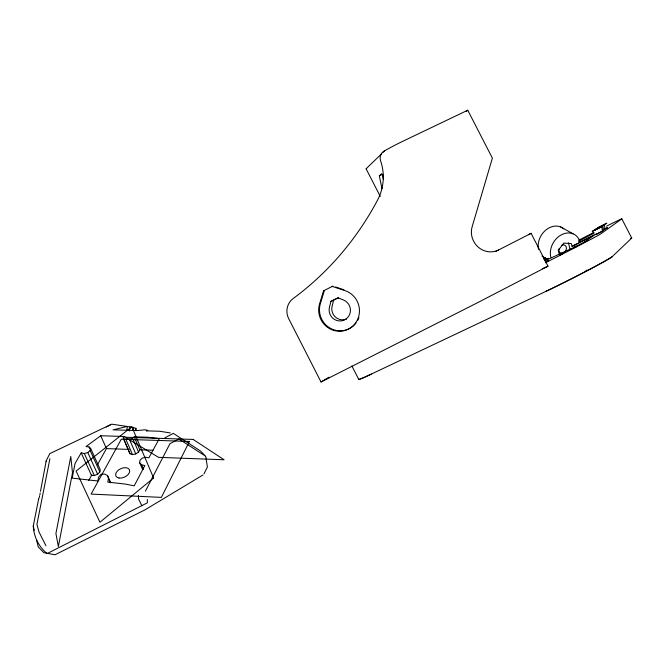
<?xml version="1.0" encoding="UTF-8"?>
<svg xmlns="http://www.w3.org/2000/svg" width="665" height="665" viewBox="0 0 665 665"><rect width="100%" height="100%" fill="white"/><g stroke="black" fill="none" stroke-linecap="round" stroke-linejoin="round"><path stroke-width="1" d="M142.593 469.548L139.725 462.873L139.941 460.313L142.219 458.16L145.685 457.246L148.877 457.869L159.292 438.659L147.846 437.246L134.255 436.814C131.404 439.233 127.156 439.898 123.59 438.908L123.233 437.778L124.929 436.514L100.739 435.741L86.001 446.556L89.027 446.938L90.648 448.401L100.207 469.565L99.858 471.926L97.639 474.22L94.388 475.558L91.504 475.442L81.172 452.873L75.02 463.621L72.202 478.127L97.88 480.986L98.586 477.196L101.08 474.22L104.696 474.07L107.464 475.492L110.44 482.117M40.474 491.335L46.201 460.92L46.101 461.335M39.875 494.777L40.174 493.056M132.842 430.504L133.382 427.462L136.317 428.734L135.959 430.721M135.386 430.18L135.751 428.135M126.691 430.438L127.406 426.489L133.382 427.462M129.401 430.97L130.132 426.922M107.464 475.492L108.486 478.31L107.772 482.092L125.569 484.112L134.214 485.857L144.87 465.508L141.67 464.877L139.725 462.873M34.272 530.371L33.25 526.156L38.711 498.642L38.67 499.265M49.908 458.692L36.907 524.452L39.069 532.133L45.935 545.716M99.858 471.926L90.157 450.504L90.648 448.401M39.185 497.811L39.642 495.791M330.962 301.386L329.466 307.163A10.906 10.623 67.3 0 0 336.781 320.488A10.906 10.623 67.3 0 0 349.923 313.681A10.906 10.623 67.3 0 0 343.381 299.965L337.82 297.829L330.962 301.386L338.718 297.721M333.614 300.372L332.126 306.108A10.823 10.54 67.2 0 0 346.457 319.059M332.907 286.1L323.556 290.829L319.574 303.913A20.873 20.324 67.2 0 0 333.057 330.173A20.873 20.324 67.2 0 0 358.568 316.931A20.873 20.324 67.2 0 0 345.077 290.68L332.143 286.366M46.209 460.787L49.8 453.613L110.614 424.694M203.997 473.763L207.389 467.038L205.817 456.672M145.394 491.169L169.957 443.68L178.877 438.967L205.651 456.248L200.323 450.878L173.349 433.389L164.837 437.853M123.59 438.908L129.991 453.738L132.468 454.586L135.743 453.946L138.553 452.067L139.775 449.781L134.255 436.814M88.595 480.662L91.895 474.744M97.414 464.827L106.442 448.609L100.739 435.741M384.029 151.603L384.636 150.88L383.165 152.293M381.702 153.715L366.282 168.611A5.736 0.532 -27.3 0 0 366.623 168.844M360.172 378.709A43.582 1.272 -27.1 0 0 371.294 374.104L546.123 291.27A45.877 1.496 -26.9 0 0 587.602 270.505A45.877 1.496 -26.9 0 0 612.166 256.698L631.376 238.394A40.698 1.122 -26.9 0 0 630.611 238.286M382.067 188.685A20.557 6.168 64.1 0 1 381.486 186.275L379.333 175.801L381.585 173.748L383.589 175.726M81.172 452.873L84.322 453.505L87.805 452.591L90.157 450.504M466.232 111.537L467.744 110.215L492.383 158.112L472.142 226.765A19.086 17.98 59.8 0 0 478.16 247.064A19.086 17.98 59.8 0 0 498.418 250.007M584.286 242.093L594.094 235.335L572.058 246.416L571.335 243.614L563.787 243.091L558.251 250.373L559.273 254.246M203.008 474.96L144.779 509.972L54.971 554.785L43.832 552.673L38.287 546.938L36.675 540.454M467.744 110.215L401.178 142.069A19.975 1.92 -27.4 0 0 392.791 146.333L384.378 150.855A8.096 7.938 -85.8 0 0 380.571 160.739A48.437 47.182 87.6 0 1 377.57 200.074A296.706 279.458 -89.3 0 1 293.199 298.502A16.002 15.503 68.9 0 0 288.701 318.66L321.029 381.984L328.976 377.18M585.94 270.514L586.58 270.14M602.482 231.171L595.541 234.687L602.49 231.162L601.783 226.557L593.313 230.697L602.831 225.859L603.529 230.439L601.509 231.52M596.638 233.93L597.27 233.573M604.369 224.837L594.951 229.616L604.369 224.837L605.059 229.367L603.064 230.431M602.831 225.859L597.586 228.594M601.783 226.557L592.199 231.42L597.478 228.669M33.292 526.215A36.957 35.686 80 0 0 47.115 553.579L147.381 502.807L147.314 499.49M544.627 259.458L546.455 258.477M578.475 241.428L594.028 233.141M543.82 259.167L545.633 258.203M528.492 234.712L531.094 233.34L547.993 266.191L476.09 303.448L321.029 381.984M605.582 228.669L607.527 227.629L604.527 229.093M561.26 254.371L559.772 255.169L563.213 253.407L561.726 254.205M543.588 258.585L545.433 257.629M572.058 246.416L580.088 242.268A17.706 14.056 -58.8 0 0 561.551 234.72A17.706 14.056 -58.8 0 0 550.886 257.363M545.874 261.968L548.525 260.597L545.724 261.885M587.835 240.256L574.801 246.998L544.934 260.796M495.974 251.304L531.094 233.34M593.945 232.684L592.033 233.631L592.848 233.24M544.693 259.973L547.428 258.585M579.922 242.118L595.366 234.296M545.142 260.14L548.667 258.353L546.763 259.051L547.378 258.685L545.774 258.461A17.481 13.957 -58.9 0 1 541.967 255.959M106.284 427.005L111.737 424.162L127.406 426.489M575.707 246.964L574.194 247.696L577.627 245.95L576.114 246.682M379.333 175.801L382.35 174.346L383.314 179.109M574.211 245.061L575.89 244.263M542.349 268.726L547.993 266.191M323.556 290.829L324.345 290.555L320.372 303.614A20.823 20.274 67.2 0 0 330.547 328.385A20.823 20.274 67.2 0 0 356.066 322.932M127.156 426.448L113.05 429.839L136.94 430.571L145.194 429.789L147.838 430.421L146.159 430.845L159.708 431.261L170.331 432.94M106.442 448.609L129.151 449.407M139.475 449.773L153.033 450.247M335.675 287.022L343.98 289.79M560.653 226.94L573.097 233.814M621.817 218.827L631.7 237.987M574.036 245.493L574.951 247.272M366.149 168.885L380.272 196.441M351.851 365.925L358.801 379.532M141.853 505.791L138.503 498.8L138.428 495.458M84.322 453.505L94.388 475.558M87.805 452.591L97.639 474.22M89.027 446.938L89.858 448.767M108.486 478.31L110.531 482.857M123.233 437.778L129.991 453.738M125.934 439.415L132.468 454.586M141.67 464.877L143.64 469.49M129.376 439.1L135.743 453.946M132.584 438.085L138.553 452.067M568.4 242.792L570.154 249.55M612.166 256.698A47.672 1.546 -26.9 0 1 546.123 291.27M371.294 374.104A41.945 1.23 -27.1 0 1 359.158 379.083M358.934 317.637A20.823 20.274 67.2 0 1 357.695 320.397M578.7 240.206A40.681 0.549 -27 0 1 593.33 232.758M606.522 226.142A40.681 0.549 -27 0 1 621.442 219.142L600.487 234.047A47.656 0.765 -27 0 1 545.325 262.791M538.509 249.35A17.481 13.957 -58.9 0 1 545.973 229.94A17.481 13.957 -58.9 0 1 563.762 228.868M561.667 245.31A4.414 3.508 -58.8 0 1 566.189 246.856A4.414 3.508 -58.8 0 1 564.236 252.409M563.629 252.791A4.414 3.508 -58.8 0 1 559.988 252.55A4.414 3.508 -58.8 0 1 559.007 248.81M72.493 472.89L58.354 546.58L55.918 533.513L70.789 456.498L72.493 472.89M189.45 441.452L161.379 497.387L91.13 494.078L121.304 439.224L189.45 441.452M153.598 478.002L99.933 522.249L76.109 471.053L131.836 426.755L153.598 478.002M598.467 227.413L597.611 227.879L606.862 223.191L598.467 227.413M193.149 439.432L125.286 437.246L158.553 457.345L224.08 459.773L193.149 439.432M119.068 478.027A7.448 4.622 -24.5 0 0 129.7 471.119A7.448 4.622 -24.5 0 0 119.21 469.515A7.448 4.622 -24.5 0 0 119.068 478.027"/></g></svg>
